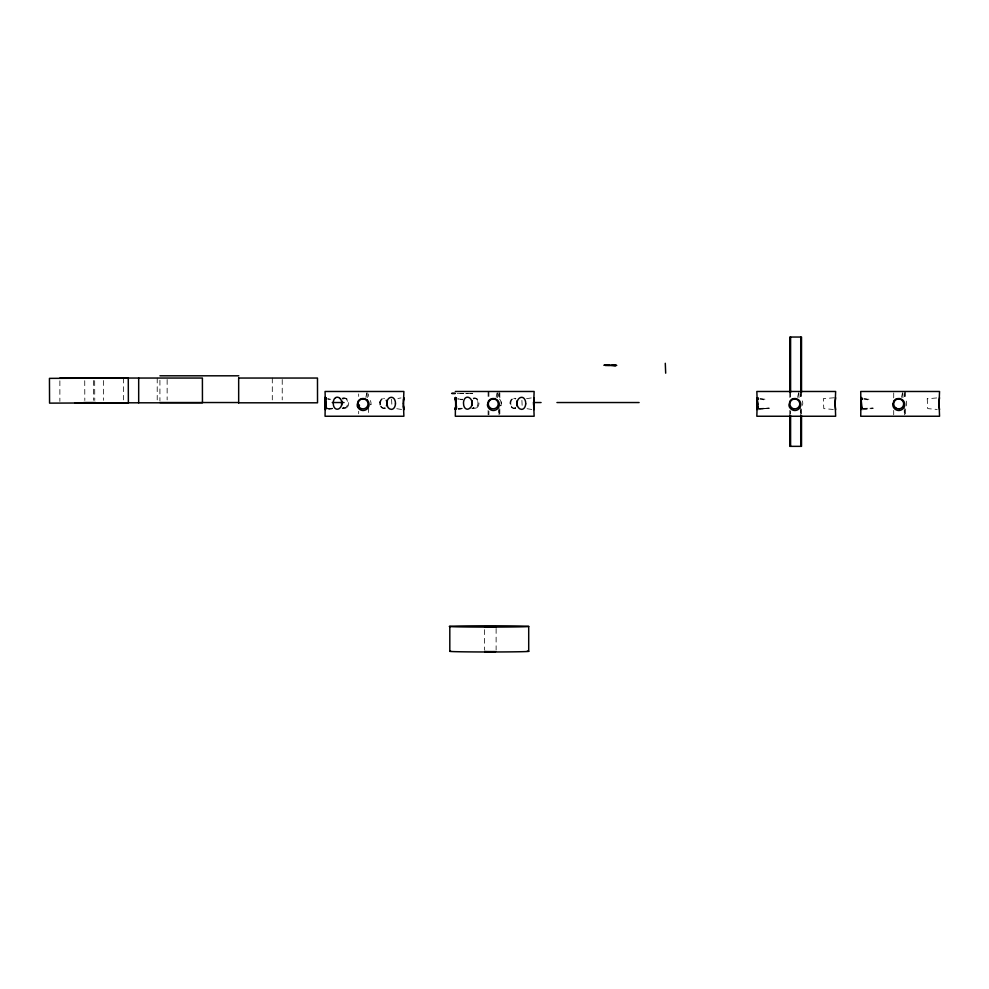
<?xml version="1.0" encoding="UTF-8"?>
<svg xmlns="http://www.w3.org/2000/svg" width="989" height="989" viewBox="0 0 989 989"><rect width="100%" height="100%" fill="white"/><g stroke="black" fill="none" stroke-linecap="round" stroke-linejoin="round"><path stroke-width="0.74" stroke-dasharray="4.95 3.71" d="M501.262 403.623A6.07 6.033 90 0 0 499.346 398.913A6.07 6.033 -90 0 1 501.262 403.623L501.2 404.192A6.008 5.971 89.9 0 1 500.694 405.91A6.008 5.971 -90 0 0 501.2 404.192M370.949 404.192A6.008 5.971 -90 0 1 370.838 404.761A6.008 5.971 90 0 0 370.949 404.192L371.011 403.623A6.07 6.033 -90 0 0 369.515 399.358M365.868 397.355L366.783 392.954M496.119 397.355L497.034 392.954M797.629 397.355L798.543 392.954M901.535 397.355L902.45 392.954M758.897 408.408L769.269 408.136L758.996 408.469M862.804 408.408L873.163 408.136L862.903 408.469M329.016 409.347L331.13 408.927M458.253 409.545L461.381 408.927M762.89 408.927L758.303 409.805M328.843 408.457L332.65 408.272M471.716 408.309L475.264 408.111M328.163 408.927L332.576 408.284M862.198 409.805L872.953 408.506M397.887 398.468L401.027 397.949M531.291 397.949L526.568 398.641M936.694 397.949L927.249 398.79M331.055 408.927L332.663 408.692M762.816 408.927L764.423 408.692M328.138 408.803L330.536 408.469M462.135 408.272L458.364 408.383M458.377 408.618L462.147 408.395M834.37 397.751L823.33 398.666L823.788 408.618L833.319 409.458M462.234 399.457L457.796 398.901L462.222 399.148M760.009 398.74L765.597 399.284L760.022 399.086M764.349 408.692L765.968 408.593M472.408 408.173L473.113 408.123M342.862 408.123L342.157 408.173L345.013 408.111M765.894 408.593L768.972 408.506M460.874 393.424L461.851 393.424M463.581 393.424L461.381 393.424M467.908 393.424L465.683 393.424M472.73 393.424L470.492 393.424M463.507 393.424L461.579 393.437M342.923 398.147L344.036 398.134M345.223 398.196L341.984 398.147M473.187 398.147L475.474 398.196M462.531 393.424L463.334 393.424M467.624 393.424L466.276 393.437M472.445 393.424L457.45 393.437L459.156 393.424M457.351 393.437L458.179 393.437M513.748 398.332L515.924 398.344M383.497 398.332L384.585 398.344M513.476 408.259L515.652 408.272M383.225 408.259L385.389 408.272M927.237 398.678L927.694 408.618L937.226 409.458M863.929 399.086L869.504 399.284L863.904 398.74M527.026 408.717L531.81 409.458M396.774 408.717L401.559 409.458M330.722 399.284L327.619 398.876L331.995 399.791M866.166 399.309L867.662 399.791L866.327 399.321M762.259 399.309L763.755 399.791L762.432 399.321M460.75 399.309L462.246 399.791L460.923 399.321M521.908 400.372L522.192 406.751M391.595 399.247L391.891 405.713M902.784 392.732L902.895 397.726M798.877 392.732L798.988 397.726M497.368 392.732L497.479 397.726M367.117 392.732L367.228 397.726M94.672 380.654L94.759 400.458M84.733 380.691L84.819 400.496M905.43 391.483L905.43 398.765M905.43 408.964L905.43 414.787M904.638 391.483L904.638 398.765M904.638 410.41L904.638 414.787M904.267 393.956L904.267 396.428M904.267 407.579L904.267 413.761M893.71 392.942L893.71 398.765M893.71 410.41L893.71 414.787M801.523 391.483L801.523 398.765M801.523 408.964L801.523 414.787M800.731 391.483L800.731 398.765M800.731 410.41L800.731 414.787M800.373 393.956L800.373 396.428M800.373 407.579L800.373 413.761M790.594 392.46L790.594 397.084M790.594 410.93L790.594 414.02M789.803 392.46L789.803 398.765M789.803 410.41L789.803 414.787M499.828 392.942L499.828 398.765M499.828 408.964L499.828 414.787M499.049 391.483L499.049 398.765M499.049 410.41L499.049 414.787M498.864 393.956L498.864 396.428M498.864 407.579L498.864 413.761M496.119 628.472L496.119 650.057M488.9 391.483L488.9 397.306M488.925 411.288L488.9 414.787M488.109 391.483L488.109 398.765M488.109 410.41L488.109 414.787M484.4 629.659L484.4 650.156M368.6 393.956L368.6 396.428M368.6 407.579L368.6 413.761M358.673 393.956L358.673 396.428M358.673 411.288L358.673 413.761M282.224 379.504L282.224 399.89M272.296 378.045L272.296 399.89M167.141 379.504L167.141 399.89M159.921 380.271L159.921 401.052M157.214 378.045L157.214 399.89M123.576 378.045L123.576 399.89M103.412 380.518L103.412 400.322M93.485 380.518L93.485 400.322M59.872 380.79L59.872 401.423M510.744 403.463A4.994 3.56 -89.6 0 1 515.628 398.654M515.479 408A4.994 3.56 -89.6 0 1 514.033 408.272A5.032 3.597 -89.6 0 1 512.982 407.888A4.994 3.56 -89.6 0 1 510.942 404.958M510.917 404.884A5.032 3.597 -89.6 0 1 510.72 403.388M515.553 407.53A4.994 3.635 -89.5 0 1 510.868 406.627A4.994 3.635 -89.5 0 1 510.831 400.125A4.994 3.635 -89.5 0 1 515.492 399.049M473.434 398.975A4.945 3.56 89.7 0 1 474.04 398.542A4.994 3.597 89.6 0 1 476.562 398.48A4.957 3.573 89.6 0 1 478.948 403.327A5.032 3.622 89.6 0 1 478.75 404.822A4.957 3.573 89.6 0 1 476.686 407.777A5.032 3.622 89.6 0 1 475.635 408.111A4.957 3.573 89.6 0 1 473.546 407.406M473.57 398.283A4.994 3.56 89.6 0 1 475.721 398.48A4.957 3.536 89.7 0 1 477.959 403.45M477.774 401.447A4.994 3.56 89.6 0 1 474.188 408.098A5.032 3.597 89.6 0 1 473.484 407.876M906.109 405.91A6.008 5.971 90 0 0 906.616 404.192L906.666 403.623A6.07 6.033 -90 0 0 904.75 398.913M802.438 405.342A6.008 5.971 90 0 0 802.709 404.192L802.771 403.623A6.07 6.033 -90 0 0 802.252 400.879M476.698 407.777A5.032 3.622 89.7 0 1 475.635 408.111M385.228 407.95A4.957 3.536 -89.6 0 1 383.794 408.222A5.032 3.597 -89.6 0 1 382.731 407.888A4.957 3.536 -89.6 0 1 380.716 404.934M380.518 403.45A4.957 3.536 -89.6 0 1 384.325 398.332M380.666 404.884A5.032 3.597 -89.6 0 1 380.468 403.388M384.659 407.975A4.994 3.635 -89.6 0 1 379.727 403.401A4.994 3.635 -89.6 0 1 384.585 398.616M342.911 399.235A4.945 3.56 89.7 0 1 343.789 398.542A4.994 3.597 89.6 0 1 346.298 398.48A4.97 3.573 89.6 0 1 348.697 403.327A5.032 3.622 89.6 0 1 348.487 404.822A4.97 3.573 89.6 0 1 346.434 407.777A5.032 3.622 89.6 0 1 345.346 408.148A4.97 3.573 89.6 0 1 343.616 407.641M342.342 398.851A4.945 3.536 89.6 0 1 345.445 398.48M343.925 408.024A4.945 3.536 89.6 0 0 347.485 401.435A4.945 3.536 89.7 0 0 345.458 398.48M343.949 408.049A5.032 3.597 89.6 0 1 343.579 407.987M379.986 405.119A4.994 3.635 -89.6 0 1 379.949 401.633M346.447 407.777A5.032 3.622 89.7 0 1 345.384 408.111"/><path stroke-width="1.48" d="M325.418 403.71L325.06 391.483L403.883 391.483L403.5 401.213A6.095 0.717 90 0 0 403.438 403.549M455.669 403.71L455.496 399.284L455.781 401.274A6.082 0.717 -90 0 1 455.768 403.759L456.399 406.343L455.385 409.273A8.505 0.729 -90 0 1 455.397 409.458L455.323 416.245L534.134 416.245L533.751 406.219A6.095 1.137 90 0 1 533.739 401.398M757.178 403.71L757.166 401.855M861.085 403.71L861.073 401.855M403.858 397.702L403.821 398.344A6.045 0.705 -90 0 0 403.561 400.211L403.487 401.435A6.095 1.137 90 0 0 403.5 406.219L403.883 416.245L325.06 416.245L325.146 409.471A7.863 0.68 90 0 0 325.196 409.248L325.282 398.134L326.185 397.912L325.109 397.38L326.16 398.184L325.307 398.27L326.147 398.493L325.245 399.259L325.468 406.207L325.517 403.871A6.082 0.717 -90 0 0 325.455 401.373L325.307 399.544M325.517 404.377L325.517 403.747A6.058 0.705 90 0 0 325.257 399.185L325.171 398.728M758.155 398.938L756.869 397.85L757.215 401.373A6.07 0.717 -90 0 1 757.277 403.747L757.228 406.207M860.974 406.627L860.826 409.075L861.184 403.871A6.07 0.717 -90 0 0 861.122 401.373L861.023 400.051M757.265 405.008L757.871 404.093L757.129 398.814L758.143 398.592M861.172 405.008L861.184 404.39M757.178 404.316L757.141 401.274A6.045 0.705 -90 0 0 757.067 399.544M861.073 404.316L861.048 401.274A6.045 0.705 -90 0 0 860.974 399.544L860.813 398.555M455.385 408.136L455.348 409.149L455.546 408.42M756.882 408.457L757.945 407.629L757.154 407.431L757.933 407.245L757.191 407.109L757.92 406.813L757.253 399.89L757.883 399.63L756.944 398.728M757.982 408.296L757.067 408.272L757.908 406.343L757.141 405.49M861.172 405.206L861.011 406.022M861.159 405.626L861.011 407.987M835.248 401.398A6.107 1.125 90 0 0 835.272 406.219L835.643 416.245L756.832 416.245L757.055 408.408L756.894 409.285A7.875 0.68 89.8 0 1 756.906 409.557L756.894 409.298A8.493 0.692 -89.5 0 0 756.944 409.026L756.869 408.729M325.294 408.358L325.196 409.223A8.505 0.729 90 0 1 325.146 409.483L325.393 404.921M456.485 408.581L455.447 409.223A7.85 0.668 -90 0 1 455.397 409.483L455.472 408.791M861.901 408.581L860.776 408.729M455.719 406.207L455.768 403.871A6.07 0.717 90 0 0 455.706 401.373L455.608 400.051M455.719 406.158L456.423 407.245L455.645 407.431L456.436 407.629L455.62 407.752L456.461 407.975C454.371 405.997 456.98 400.186 455.484 397.813M860.863 409.322A7.875 0.68 89.8 0 1 860.813 409.557L860.789 409.298A8.493 0.692 -89.5 0 0 860.85 409.026L860.727 416.245L939.55 416.245L939.167 406.219A6.107 1.137 -90 0 1 939.068 404.464L939.068 403.858A6.058 1.137 90 0 1 939.142 401.423L939.55 391.483L860.727 391.483L860.813 398.493M757.228 406.182L757.438 404.452M756.869 408.952L756.919 407.963M757.104 406.022L756.944 407.789M325.468 406.182L325.294 408.333L327.136 408.408M861.295 405.292L860.776 397.38L861.852 397.912L860.789 398.406L862.062 398.938M835.618 397.702L835.581 398.344A6.045 0.705 90 0 0 835.334 400.199L835.26 401.213A6.107 0.717 -90 0 0 835.198 403.599L835.198 404.217A6.095 0.705 90 0 0 835.544 408.914L835.618 409.743M939.55 409.631L939.451 408.914A6.095 0.705 90 0 1 939.167 401.175L939.229 400.211A6.045 0.705 90 0 1 939.476 398.382L939.538 397.677M534.134 409.631L534.035 408.914A6.095 0.717 -90 0 1 533.739 405.984M341.835 403.401L341.786 404.007A6.082 4.957 -90 0 1 341.366 405.75A6.008 4.883 -90 0 1 340.303 407.555L339.969 407.913A5.971 4.5 -90 0 1 338.423 408.964A6.107 4.611 90 0 1 337.509 409.174L337.064 409.186A6.058 4.166 90 0 1 335.432 408.605A5.946 4.092 -90 0 1 334.752 408.012L334.467 407.666A6.045 3.746 -90 0 1 333.478 405.379L333.231 402.993A6.021 3.733 90 0 1 334.406 398.814L334.665 398.48A5.946 4.092 -90 0 1 335.679 397.714M455.397 409.471A8.505 0.729 90 0 0 455.435 409.298L455.36 409.013M861.889 408.296L860.974 408.272L861.864 407.975L861.036 407.752L861.852 407.629L861.06 407.431L861.246 405.861M835.248 401.435L835.643 391.483L756.832 391.483L757.129 398.777M757.117 407.728L757.203 406.627L757.092 407.975M860.949 408.494L860.937 408.544M892.857 404.167L893.747 401.299M455.521 406.986L455.435 407.789M757.092 408.049L757.97 407.975L757.005 407.233M860.85 407.789L861.085 403.858M325.418 403.858L326.16 406.813L325.43 407.109L326.172 407.245L325.393 407.431L326.185 407.629L325.158 407.963L325.134 409.273A8.505 0.729 -90 0 1 325.146 409.471M756.894 408.173L757.08 408.877M455.373 398.147C455.904 395.921 454.408 399.074 456.386 399.222L455.558 398.27L456.423 398.184L455.521 398.035L456.436 397.912L455.496 397.862M455.657 401.794L455.781 401.274A6.045 0.705 90 0 0 455.558 399.544L455.422 398.728L455.558 399.531M757.166 401.794L757.228 398.901M861.06 401.794L860.838 398.728M403.809 398.382L403.821 398.344A6.045 0.705 90 0 0 403.561 400.211M455.781 401.855L456.374 405.28L455.608 405.873M757.154 405.107L757.178 403.858M325.294 408.642L327.235 408.469M757.067 408.642L757.994 408.581M455.36 408.952L455.496 407.233L456.411 406.813L455.744 399.89L456.374 399.63L455.496 399.259L456.25 398.752M860.776 408.952L860.826 407.963M862.049 398.592L860.912 399.259L861.048 401.274A6.082 0.705 90 0 1 861.184 403.759M792.3 399.074L793.92 398.567M896.207 399.074L897.827 398.567M325.109 397.38L326.073 398.728L325.245 399.259L326.123 399.63L325.492 399.89L326.123 405.28L325.208 407.555L326.197 407.975L325.307 408.272M861.06 407.431L861.839 407.245L861.098 407.109L861.827 406.813L861.135 406.158L861.802 405.824L861.159 399.89L861.79 399.63L861.073 399.272L861.802 399.222L861.048 399.037L861.802 398.839L861.023 398.752L861.815 398.493L860.776 397.689M362.159 398.567L360.54 399.074A5.983 5.946 -89.9 0 0 358.067 401.299L357.19 404.773A5.996 5.86 -90 0 0 357.721 406.998L358.253 407.925A6.045 5.996 90 0 0 359.427 409.174A6.169 6.132 -90 0 0 361.591 410.274L362.197 410.41A5.946 5.946 0 0 0 365.658 409.903L366.14 409.644A6.07 6.058 90 0 0 367.797 408.173A6.095 6.07 89.9 0 0 368.872 405.947A6.07 6.058 90 0 0 369.045 404.13L368.984 403.524A6.045 5.996 90 0 0 366.857 399.68M492.411 398.567L490.791 399.074A5.983 5.946 -89.6 0 0 488.331 401.299L487.441 404.773A5.996 5.847 90 0 0 487.985 406.998L488.504 407.925A6.045 5.996 -89.8 0 0 489.679 409.174A6.169 6.132 -90 0 0 491.854 410.274L492.46 410.41A5.946 5.946 0 0 0 495.909 409.903L496.391 409.644A6.058 6.033 -89.5 0 0 498.06 408.136A6.095 6.07 89.6 0 0 499.124 405.947A6.07 6.058 -90 0 0 499.297 404.13L499.235 403.524A5.983 5.971 89.5 0 0 497.01 399.754L494.834 398.691A5.946 5.946 0 0 0 492.448 398.654M325.183 408.989L325.158 407.963M495.576 651.652L484.684 651.578L486.304 651.677M495.39 651.664L493.771 651.677M492.621 651.689L493.832 651.689M492.46 651.689L491.644 651.689M605.058 365.374L609.595 365.361M491.409 651.689L489.592 651.689M616.728 365.374L605.33 365.374M490.717 626.816L496.181 626.717L484.425 626.717L490.705 626.816M616.407 365.374L611.672 365.374M159.934 375.808L238.806 375.808M59.872 378.045L202.399 378.045L202.448 402.807L74.843 402.807M238.708 378.045L317.481 378.045L317.531 402.807L238.708 402.807M455.323 391.483L534.134 391.483L533.751 401.213A6.095 0.717 -90 0 0 533.689 403.549M455.125 393.424L451.614 393.424M455.348 393.437L452.022 393.424M83.756 402.535L95.513 402.535M159.934 402.535L238.806 402.535M332.267 402.535L344.024 402.535M533.516 402.535L541.082 402.535M556.943 402.535L639.104 402.535M488.628 651.689L487.787 651.689M486.44 651.689L487.392 651.702M455.558 408.272L456.473 408.296M604.081 365.201L615.813 365.559M604.242 365.213L606.208 365.275M615.665 365.547L613.699 365.485M757.005 397.862L757.945 397.912L757.03 398.035L757.933 398.184L757.067 398.27L757.92 398.493L757.117 398.752L757.908 398.839L757.018 399.358L757.141 401.274A6.082 0.705 90 0 1 757.277 403.759M456.325 398.728L455.373 398.208M366.746 399.754L364.582 398.691A5.946 5.946 0 0 0 362.184 398.654M339.87 398.394L340.216 398.74A6.033 4.908 90 0 1 341.835 403.413M403.487 405.984A6.095 0.717 90 0 0 403.784 408.914L403.858 409.743M534.122 397.677L534.072 398.344A6.045 0.705 90 0 0 533.825 400.199L533.739 401.435A6.058 1.125 -90 0 0 533.652 403.846L533.664 404.464M860.863 398.864L860.974 399.531M756.968 398.864L757.067 399.531M325.208 398.864L325.307 399.531M517.049 404.365L516.975 403.141M665.288 363.284L665.684 373.187M939.105 404.217L939.105 403.599M533.689 403.599L533.689 404.217A6.095 0.717 90 0 0 534.035 408.914M403.438 403.599L403.438 404.217A6.095 0.717 -90 0 0 403.784 408.914M801.523 392.46L801.523 337.039L789.791 337.039L789.803 392.46M801.523 415.553L801.523 446.348L789.791 446.348L789.803 415.553M800.731 337.039L800.731 392.46M800.731 415.553L800.731 446.348M790.594 337.039L790.594 392.46M790.594 415.553L790.594 446.348M528.707 626.457A39.449 0.63 0 0 1 468.897 626.989A39.449 0.63 0 0 1 470.158 625.889A39.449 0.63 0 0 1 528.707 626.457L528.707 651.343M449.81 626.433L449.81 651.318M238.67 378.045L238.67 402.807M138.683 378.045L138.683 402.807M455.509 399.185A6.058 0.705 -90 0 1 455.706 401.373M516.827 401.039A4.945 3.597 -89.6 0 1 516.703 405.811M470.22 407.814A5.934 4.475 -89.9 0 1 468.675 408.853A6.107 4.611 90 0 1 467.76 409.174L467.315 409.186A6.058 4.166 -90 0 1 465.683 408.605A5.946 4.092 -90 0 1 465.003 408.012L464.719 407.666A6.045 3.746 -90 0 1 463.73 405.379L463.482 402.993A6.021 3.733 90 0 1 464.657 398.814L464.917 398.48A6.033 4.154 90 0 1 465.943 397.627A6.082 4.191 -90 0 1 467.167 397.232L467.599 397.207A6.058 4.574 -90 0 1 468.959 397.566A5.934 4.475 -89.9 0 1 470.134 398.394L470.467 398.74A6.033 4.908 90 0 1 471.753 401.015A6.021 4.908 -90 0 1 472.087 403.401L472.037 404.007A6.082 4.945 -90 0 1 471.617 405.75A6.021 4.908 -90 0 1 470.541 407.592M472.297 400.607A4.945 3.56 89.7 0 0 472 401.497A4.994 3.585 89.6 0 0 472.05 404.971A4.957 3.573 89.6 0 0 472.198 405.416M527.285 651.158A39.449 0.643 0 0 1 490.334 651.974A39.449 0.643 0 0 1 450.7 651.195M892.795 404.155A5.983 5.971 -89.8 0 0 893.339 406.986L893.92 407.925A6.045 5.996 89.7 0 0 895.094 409.174A6.169 6.119 89.9 0 0 897.258 410.274L897.864 410.41A5.946 5.946 0 0 0 901.325 409.903L901.807 409.644A6.058 6.033 89.9 0 0 903.476 408.136A6.095 6.07 -89.7 0 0 904.539 405.947A6.07 6.058 -90 0 0 904.712 404.13L904.651 403.524A5.983 5.971 -89.8 0 0 902.413 399.754L900.25 398.691A5.946 5.946 0 0 0 897.851 398.654M893.71 401.287A5.983 5.971 -89.8 0 1 896.195 399.074M896.034 408.123A4.994 4.982 0 0 1 895.366 400.174A4.994 4.982 0 0 1 903.192 401.769A4.994 4.982 0 0 1 899.458 408.828M899.483 408.803A5.007 4.994 0 0 1 896.059 408.098M792.276 399.074A5.983 5.971 -89.7 0 0 790.149 400.792L788.95 404.773A5.983 5.971 -89.7 0 0 789.432 406.986L790.013 407.925A6.045 5.996 89.8 0 0 791.188 409.174A6.169 6.132 89.8 0 0 793.363 410.274L793.969 410.41A5.946 5.946 0 0 0 797.418 409.903L797.9 409.644A6.058 6.033 89.9 0 0 799.569 408.136A6.095 6.07 -89.7 0 0 800.633 405.947A6.082 6.058 -90 0 0 800.806 404.13L800.744 403.524A5.983 5.971 -89.7 0 0 798.519 399.754L796.343 398.691A5.946 5.946 0 0 0 793.957 398.654M359.502 405.799A5.983 5.959 90 0 1 359.143 404.724M358.08 403.166A4.994 4.982 0 0 1 363.915 399A4.994 4.982 0 0 1 367.896 404.971A4.994 4.982 0 0 1 361.776 408.729A5.032 5.019 0 0 1 360.404 408.111A4.994 4.982 0 0 1 358.092 404.674M358.142 404.674A5.032 5.019 0 0 1 358.129 403.166M386.217 400.248A4.945 3.597 -89.6 0 1 386.724 401.485A5.007 3.647 -89.6 0 1 386.748 404.971M386.748 404.934A4.945 3.597 -89.6 0 1 386.452 405.824M335.691 397.627A6.082 4.191 -90 0 1 336.915 397.232L337.348 397.207A6.058 4.574 90 0 1 339.895 398.406M341.885 401.027A4.945 3.56 89.7 0 0 341.749 401.497A4.97 3.585 89.6 0 0 341.551 403.5A5.007 3.61 89.6 0 0 341.786 404.971M357.721 406.998A5.996 5.847 90 0 1 357.524 406.479M395.439 403.858L395.427 404.118A6.107 4.005 90 0 1 395.229 405.342A6.008 3.944 90 0 1 392.979 408.914A6.07 4.401 90 0 1 391.236 409.335L389.901 408.989A6.021 4.722 90 0 1 387.762 407.011L386.724 403.141A6.008 5.032 90 0 1 387.206 400.792L387.7 399.791A6.021 4.722 90 0 1 389.765 397.726L390.198 397.578A6.07 4.401 -90 0 1 391.533 397.355A6.07 4.401 90 0 1 392.843 397.702L393.214 397.924A6.008 3.944 -90 0 1 395.316 401.719L395.427 402.61A4.463 2.596 -90 0 1 395.439 403.858M525.691 403.858L525.678 404.118A6.107 4.005 -90 0 1 525.48 405.342A6.008 3.944 -90 0 1 523.23 408.914A6.07 4.401 -90 0 1 521.487 409.335L520.152 408.989A6.021 4.722 -90 0 1 518.026 407.011L517.519 406.059A5.922 4.957 90 0 1 517.457 400.829L517.952 399.791A6.033 4.735 90 0 1 520.004 397.763L520.449 397.578A6.07 4.401 -90 0 1 521.784 397.355A6.07 4.401 90 0 1 523.094 397.702L523.465 397.924A6.008 3.944 90 0 1 525.567 401.719L525.678 402.61A4.463 2.596 -90 0 1 525.691 403.858M128.273 378.033L49.45 378.367L49.561 403.129L128.372 402.783L128.273 378.033M490.495 399.754A4.994 4.982 0 0 0 490.631 408.123A5.032 5.019 0 0 0 492.052 408.717A4.994 4.982 0 0 0 498.184 403.055A4.994 4.982 0 0 0 490.495 399.754M793.586 408.704A4.945 4.945 0 0 0 799.013 406.541A4.994 4.982 0 0 0 799.705 403.129A4.945 4.945 0 0 0 792.09 399.791A4.945 4.945 0 0 0 792.189 408.111A5.032 5.019 0 0 0 793.561 408.717"/></g></svg>
